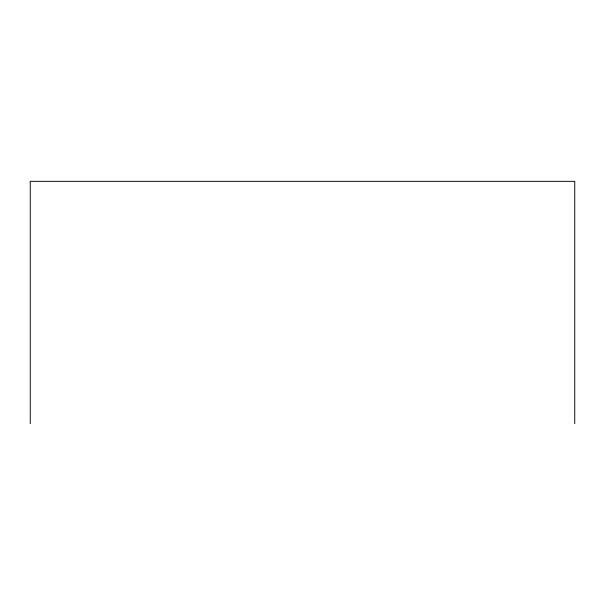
<?xml version="1.0" encoding="UTF-8"?>
<svg xmlns="http://www.w3.org/2000/svg" width="605" height="605" viewBox="0 0 605 605"><rect width="100%" height="100%" fill="white"/><g stroke="black" fill="none" stroke-linecap="round" stroke-linejoin="round"><path stroke-width="0.91" d="M574.75 423.666L574.75 181.334L30.25 181.334L30.25 423.666"/></g></svg>
